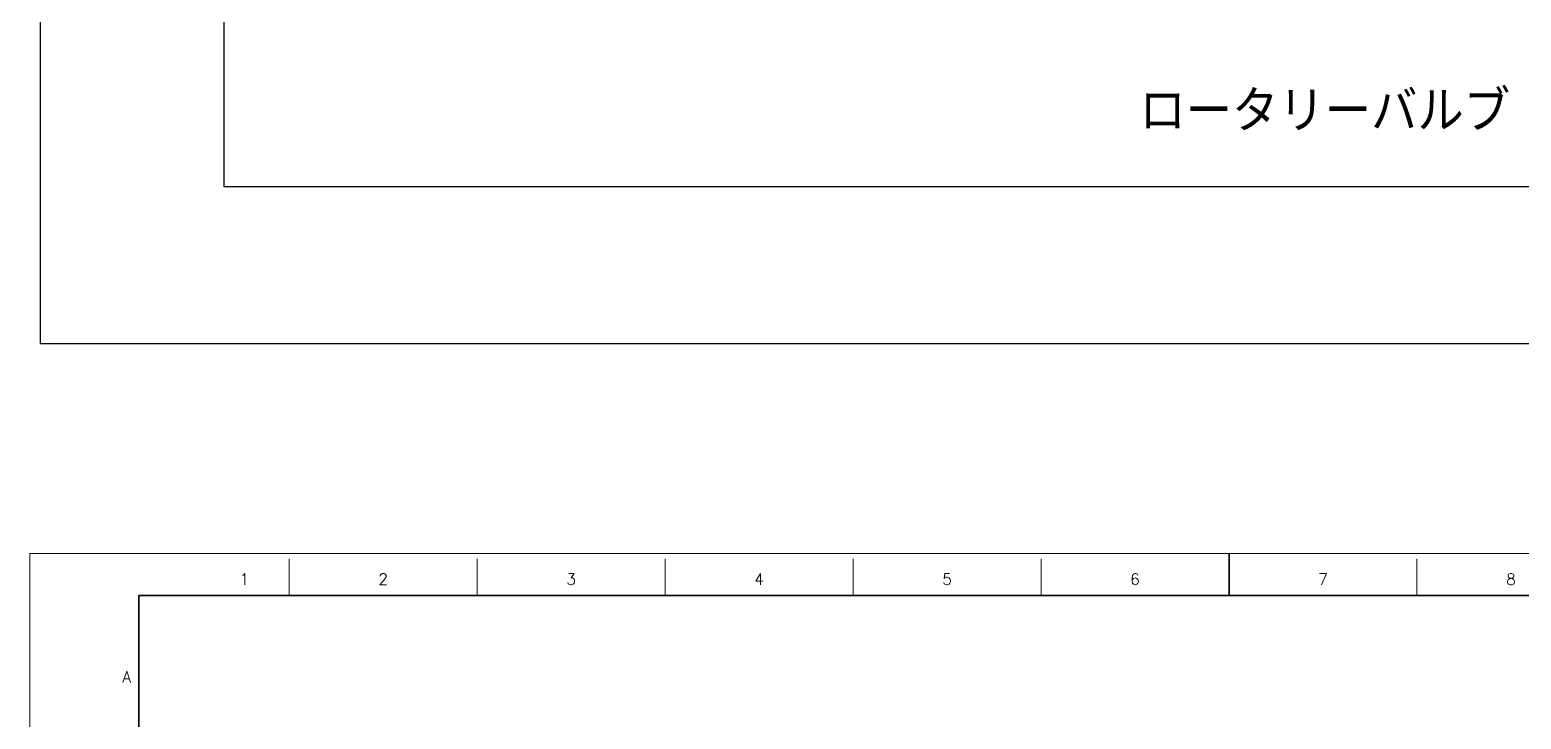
# Model space of a CAD drawing. Header units: millimetres. Extents: x -16130 to 36813, y -8099 to 27484.
# Drawn here: x 18668 to 20793, y 14355 to 15337 of the extents above; entities that cross this region are included whole.
import ezdxf
from ezdxf.enums import TextEntityAlignment as Align

# ---------------------------------------------------------------- set-up
doc = ezdxf.new("R2010")
doc.units = ezdxf.units.MM
doc.header["$LTSCALE"] = 6
doc.layers.add('07_TEXT', color=3, linetype='Continuous', lineweight=13)
doc.layers.add('90_FRAME', color=5, linetype='Continuous', lineweight=35)
doc.layers.add('91_BLANK', color=5, linetype='Continuous', lineweight=0, plot=False)
doc.styles.add('KSS_TXT', font='txt.shx', dxfattribs={"bigfont": 'extfont2.shx'})

msp = doc.modelspace()

# ---------------------------------------------------------------- linework, layer by layer
at = {"color": 2}
for points in [[(18683.12586, 14889.96864), (25475.55625, 14889.96864), (25475.55625, 19696.07681), (18683.12586, 19696.07681)], [(18945.20024, 16772.40427), (21746.57499, 16772.40427), (21746.57499, 15113.36415), (18945.20024, 15113.36415)]]:
    msp.add_lwpolyline(points, close=True, dxfattribs=at)
at = {"layer": '90_FRAME', "color": 4, "lineweight": 13}
for p, q in [((19037.93054, 14531.26518), (19037.93054, 14583.11289)), ((19305.66416, 14531.26518), (19305.66416, 14583.11289)), ((19573.39778, 14531.26518), (19573.39778, 14583.11289)), ((19841.1314, 14531.26518), (19841.1314, 14583.11289)), ((20108.86502, 14531.26518), (20108.86502, 14583.11289)), ((20644.33226, 14531.26518), (20644.33226, 14583.11289))]:
    msp.add_line(p, q, dxfattribs=at)
at = {"layer": '90_FRAME'}
msp.add_line((20376.59864, 14591.11289), (20376.59864, 14531.26518), dxfattribs=at)
msp.add_lwpolyline([(18823.81258, 12311.0496), (21929.38469, 12311.0496), (21929.38469, 14531.26518), (18823.81258, 14531.26518)], close=True, dxfattribs=at)
at = {"layer": '91_BLANK'}
msp.add_lwpolyline([(18668.42897, 12259.43369), (21981.23241, 12259.43369), (21981.23241, 14591.11289), (18668.42897, 14591.11289)], close=True, dxfattribs=at)

# ---------------------------------------------------------------- texts
at = {"layer": '07_TEXT', "color": 1, "style": 'KSS_TXT'}
msp.add_text('ロータリーバルブ', height=60, dxfattribs=at).set_placement((20248.93194, 15191.36321))
at = {"layer": '90_FRAME', "color": 0, "lineweight": 13, "style": 'KSS_TXT'}
for s, p in [('1', (18973.9358, 14541.59196)), ('2', (19171.79735, 14541.59196)), ('3', (19439.53097, 14541.59196)), ('4', (19707.26459, 14541.59196)), ('5', (19974.99821, 14541.59196)), ('6', (20242.73183, 14541.59196)), ('7', (20510.46545, 14541.59196)), ('8', (20778.19907, 14541.59196))]:
    msp.add_text(s, height=16, dxfattribs=at).set_placement(p, align=Align.BOTTOM_CENTER)
msp.add_text('A', height=16, dxfattribs=at).set_placement((18800.25833, 14415.11845), align=Align.MIDDLE_LEFT)

doc.saveas('drawing.dxf')
